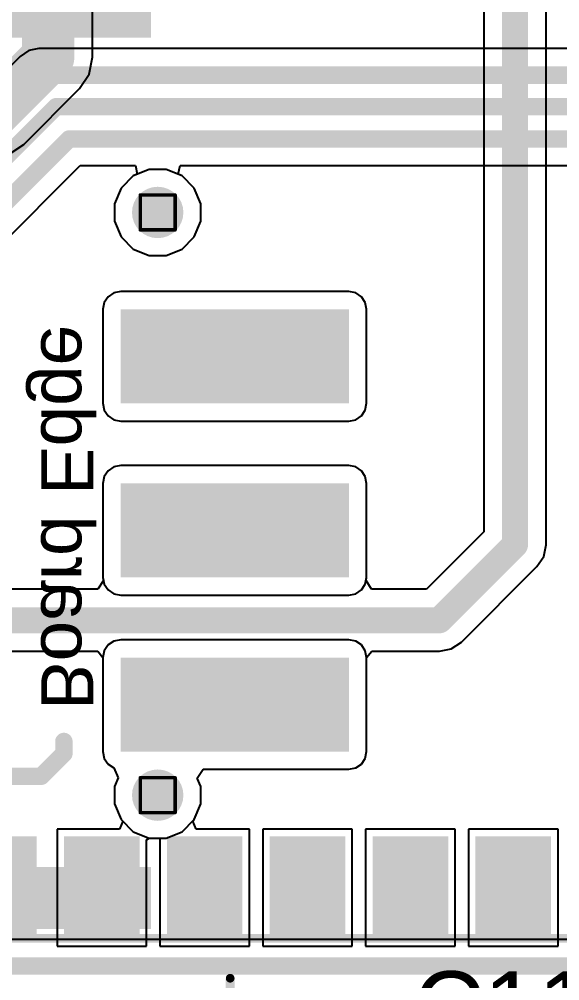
# Model space of a CAD drawing. Header units: inches. Extents: x 0 to 12.8, y -0.1 to 3.7.
# Drawn here: x 0.349 to 0.66, y 0.344 to 0.896 of the extents above; entities that cross this region are included whole.
import ezdxf

# ---------------------------------------------------------------- set-up
doc = ezdxf.new("R2010")
doc.units = ezdxf.units.IN
doc.header["$MEASUREMENT"] = 0
for name, color, linetype in [('Bottom Layer', 5, 'Continuous'), ('Bottom Overlay', 54, 'Continuous'), ('Bottom Paste', 16, 'Continuous'), ('Bottom Solder', 6, 'Continuous'), ('Drill Drawing', 1, 'Continuous'), ('Keep-Out Layer', 6, 'Continuous'), ('Pad Holes', 156, 'Continuous'), ('Top Layer', 1, 'Continuous'), ('Top Overlay', 2, 'Continuous'), ('Top Paste', 8, 'Continuous'), ('Top Solder', 216, 'Continuous')]:
    doc.layers.add(name, color=color, linetype=linetype)
doc.styles.add('Arial', font='', dxfattribs={"height": 0.2})
doc.styles.get('Arial').set_extended_font_data('Arial')

# ---------------------------------------------------------------- blocks, each defined once
blk = doc.blocks.new('XKNANO_113_B_2')
at = {"layer": 'Bottom Layer'}
for points in [[(-0.26969, 0.30669), (-0.24213, 0.30669), (-0.24213, 0.22402), (-0.26969, 0.22402)], [(0.24213, 0.30669), (0.26969, 0.30669), (0.26969, 0.22402), (0.24213, 0.22402)], [(-0.26969, -0.16575), (-0.24213, -0.16575), (-0.24213, -0.24843), (-0.26969, -0.24843)], [(0.24213, -0.16575), (0.26969, -0.16575), (0.26969, -0.24843), (0.24213, -0.24843)], [(-0.20591, -0.24291), (-0.17441, -0.24291), (-0.17441, -0.2878), (-0.20591, -0.2878)], [(-0.15591, -0.24291), (-0.12441, -0.24291), (-0.12441, -0.2878), (-0.15591, -0.2878)], [(-0.10591, -0.24291), (-0.07441, -0.24291), (-0.07441, -0.2878), (-0.10591, -0.2878)], [(-0.05591, -0.24291), (-0.02441, -0.24291), (-0.02441, -0.2878), (-0.05591, -0.2878)], [(-0.00591, -0.24291), (0.02559, -0.24291), (0.02559, -0.2878), (-0.00591, -0.2878)], [(0.04409, -0.24291), (0.07559, -0.24291), (0.07559, -0.2878), (0.04409, -0.2878)], [(0.0815, -0.24291), (0.11299, -0.24291), (0.11299, -0.2878), (0.0815, -0.2878)]]:
    blk.add_hatch(color=5, dxfattribs=at).paths.add_polyline_path(points)
at = {"layer": 'Bottom Paste'}
for points in [[(-0.26969, 0.30669), (-0.24213, 0.30669), (-0.24213, 0.22402), (-0.26969, 0.22402)], [(0.24213, 0.30669), (0.26969, 0.30669), (0.26969, 0.22402), (0.24213, 0.22402)], [(-0.26969, -0.16575), (-0.24213, -0.16575), (-0.24213, -0.24843), (-0.26969, -0.24843)], [(0.24213, -0.16575), (0.26969, -0.16575), (0.26969, -0.24843), (0.24213, -0.24843)], [(-0.20591, -0.24291), (-0.17441, -0.24291), (-0.17441, -0.2878), (-0.20591, -0.2878)], [(-0.15591, -0.24291), (-0.12441, -0.24291), (-0.12441, -0.2878), (-0.15591, -0.2878)], [(-0.10591, -0.24291), (-0.07441, -0.24291), (-0.07441, -0.2878), (-0.10591, -0.2878)], [(-0.05591, -0.24291), (-0.02441, -0.24291), (-0.02441, -0.2878), (-0.05591, -0.2878)], [(-0.00591, -0.24291), (0.02559, -0.24291), (0.02559, -0.2878), (-0.00591, -0.2878)], [(0.04409, -0.24291), (0.07559, -0.24291), (0.07559, -0.2878), (0.04409, -0.2878)], [(0.0815, -0.24291), (0.11299, -0.24291), (0.11299, -0.2878), (0.0815, -0.2878)]]:
    blk.add_hatch(color=16, dxfattribs=at).paths.add_polyline_path(points)
at = {"layer": 'Bottom Solder'}
for points in [[(-0.27369, 0.31069), (-0.23813, 0.31069), (-0.23813, 0.22002), (-0.27369, 0.22002)], [(0.23813, 0.31069), (0.27369, 0.31069), (0.27369, 0.22002), (0.23813, 0.22002)], [(-0.20085, 0.22014), (-0.19285, 0.22014), (-0.19285, 0.21214), (-0.20085, 0.21214)], [(0.1338, 0.22014), (0.1418, 0.22014), (0.1418, 0.21214), (0.1338, 0.21214)], [(-0.27369, -0.16175), (-0.23813, -0.16175), (-0.23813, -0.25243), (-0.27369, -0.25243)], [(0.23813, -0.16175), (0.27369, -0.16175), (0.27369, -0.25243), (0.23813, -0.25243)], [(-0.20991, -0.23891), (-0.17041, -0.23891), (-0.17041, -0.2918), (-0.20991, -0.2918)], [(-0.15991, -0.23891), (-0.12041, -0.23891), (-0.12041, -0.2918), (-0.15991, -0.2918)], [(-0.10991, -0.23891), (-0.07041, -0.23891), (-0.07041, -0.2918), (-0.10991, -0.2918)], [(-0.05991, -0.23891), (-0.02041, -0.23891), (-0.02041, -0.2918), (-0.05991, -0.2918)], [(-0.00991, -0.23891), (0.02959, -0.23891), (0.02959, -0.2918), (-0.00991, -0.2918)], [(0.04009, -0.23891), (0.07959, -0.23891), (0.07959, -0.2918), (0.04009, -0.2918)], [(0.0775, -0.23891), (0.11699, -0.23891), (0.11699, -0.2918), (0.0775, -0.2918)]]:
    blk.add_hatch(color=6, dxfattribs=at).paths.add_polyline_path(points)
at = {"layer": 'Keep-Out Layer'}
for points in [[(-0.1718, 0.10637), (-0.1178, 0.10637), (-0.1178, 0.23737), (-0.1718, 0.23737)], [(-0.0718, 0.10637), (-0.0178, 0.10637), (-0.0178, 0.23737), (-0.0718, 0.23737)], [(0.0282, 0.10637), (0.0822, 0.10637), (0.0822, 0.23737), (0.0282, 0.23737)], [(-0.1718, -0.19363), (-0.1178, -0.19363), (-0.1178, -0.06263), (-0.1718, -0.06263)], [(-0.0718, -0.19363), (-0.0178, -0.19363), (-0.0178, -0.06263), (-0.0718, -0.06263)], [(0.0282, -0.19363), (0.0822, -0.19363), (0.0822, -0.06263), (0.0282, -0.06263)]]:
    blk.add_hatch(color=6, dxfattribs=at).paths.add_polyline_path(points)
at = {"layer": 'Pad Holes'}
h = blk.add_hatch(color=7, dxfattribs=at)
edge = h.paths.add_edge_path()
edge.add_arc((-0.19685, 0.21614), 0.01476, 0, 360)
h = blk.add_hatch(color=7, dxfattribs=at)
edge = h.paths.add_edge_path()
edge.add_arc((0.1378, 0.21614), 0.01476, 0, 360)
at = {"layer": 'Top Solder'}
for points in [[(-0.20085, 0.22014), (-0.19285, 0.22014), (-0.19285, 0.21214), (-0.20085, 0.21214)], [(0.1338, 0.22014), (0.1418, 0.22014), (0.1418, 0.21214), (0.1338, 0.21214)]]:
    blk.add_hatch(color=216, dxfattribs=at).paths.add_polyline_path(points)
at = {"layer": 'Bottom Overlay'}
for points, const_width in [([(-0.257, 0.313), (0.256, 0.313)], 0.005), ([(-0.186, 0.303), (-0.186, 0.283)], 0.01), ([(-0.186, 0.283), (-0.173, 0.27)], 0.01), ([(-0.173, 0.27), (-0.166, 0.27)], 0.01), ([(-0.26, -0.258), (-0.26, -0.278)], 0.005), ([(0.259, -0.258), (0.259, -0.278)], 0.005), ([(-0.26, -0.278), (-0.215, -0.278)], 0.005), ([(0.214, -0.278), (0.259, -0.278)], 0.005)]:
    blk.add_lwpolyline(points, dxfattribs=dict(at, const_width=const_width))
for points, const_width in [([(-0.25825, 0.313, 1), (-0.25575, 0.313, 1)], 0.0025), ([(0.25475, 0.313, 1), (0.25725, 0.313, 1)], 0.0025), ([(-0.1885, 0.303, 1), (-0.1835, 0.303, 1)], 0.005), ([(-0.1885, 0.283, 1), (-0.1835, 0.283, 1)], 0.005), ([(-0.1885, 0.283, 1), (-0.1835, 0.283, 1)], 0.005), ([(-0.1755, 0.27, 1), (-0.1705, 0.27, 1)], 0.005), ([(-0.1755, 0.27, 1), (-0.1705, 0.27, 1)], 0.005), ([(-0.1685, 0.27, 1), (-0.1635, 0.27, 1)], 0.005), ([(-0.26125, -0.258, 1), (-0.25875, -0.258, 1)], 0.0025), ([(0.25775, -0.258, 1), (0.26025, -0.258, 1)], 0.0025), ([(-0.26125, -0.278, 1), (-0.25875, -0.278, 1)], 0.0025), ([(-0.26125, -0.278, 1), (-0.25875, -0.278, 1)], 0.0025), ([(-0.21625, -0.278, 1), (-0.21375, -0.278, 1)], 0.0025), ([(0.21275, -0.278, 1), (0.21525, -0.278, 1)], 0.0025), ([(0.25775, -0.278, 1), (0.26025, -0.278, 1)], 0.0025), ([(0.25775, -0.278, 1), (0.26025, -0.278, 1)], 0.0025)]:
    blk.add_lwpolyline(points, format="xyb", close=True, dxfattribs=dict(at, const_width=const_width))
at = {"layer": 'Bottom Overlay', "style": 'Arial', "text_generation_flag": 2}
blk.add_text('Board Edge', height=0.03, rotation=180, dxfattribs=at).set_placement((-0.148, 0.283))
blk = doc.blocks.new('SIM7500E_4')
at = {"layer": 'Top Layer'}
for points in [[(0.0689, -0.94291), (0.0689, -0.89173), (0.10433, -0.89173), (0.10433, -0.94291)], [(0.12795, -0.94291), (0.12795, -0.89173), (0.16339, -0.89173), (0.16339, -0.94291)], [(0.18701, -0.94291), (0.18701, -0.89173), (0.22244, -0.89173), (0.22244, -0.94291)], [(0.24606, -0.94291), (0.24606, -0.89173), (0.2815, -0.89173), (0.2815, -0.94291)], [(0.30512, -0.94291), (0.30512, -0.89173), (0.34055, -0.89173), (0.34055, -0.94291)], [(0.36417, -0.94291), (0.36417, -0.89173), (0.39961, -0.89173), (0.39961, -0.94291)]]:
    blk.add_hatch(color=1, dxfattribs=at).paths.add_polyline_path(points)
at = {"layer": 'Top Paste'}
for points in [[(0.0689, -0.94291), (0.0689, -0.89173), (0.10433, -0.89173), (0.10433, -0.94291)], [(0.12795, -0.94291), (0.12795, -0.89173), (0.16339, -0.89173), (0.16339, -0.94291)], [(0.18701, -0.94291), (0.18701, -0.89173), (0.22244, -0.89173), (0.22244, -0.94291)], [(0.24606, -0.94291), (0.24606, -0.89173), (0.2815, -0.89173), (0.2815, -0.94291)], [(0.30512, -0.94291), (0.30512, -0.89173), (0.34055, -0.89173), (0.34055, -0.94291)], [(0.36417, -0.94291), (0.36417, -0.89173), (0.39961, -0.89173), (0.39961, -0.94291)]]:
    blk.add_hatch(color=8, dxfattribs=at).paths.add_polyline_path(points)
at = {"layer": 'Top Solder'}
for points in [[(0.0649, -0.94691), (0.0649, -0.88773), (0.10833, -0.88773), (0.10833, -0.94691)], [(0.12395, -0.94691), (0.12395, -0.88773), (0.16739, -0.88773), (0.16739, -0.94691)], [(0.18301, -0.94691), (0.18301, -0.88773), (0.22644, -0.88773), (0.22644, -0.94691)], [(0.24206, -0.94691), (0.24206, -0.88773), (0.2855, -0.88773), (0.2855, -0.94691)], [(0.30112, -0.94691), (0.30112, -0.88773), (0.34455, -0.88773), (0.34455, -0.94691)], [(0.36017, -0.94691), (0.36017, -0.88773), (0.40361, -0.88773), (0.40361, -0.94691)]]:
    blk.add_hatch(color=216, dxfattribs=at).paths.add_polyline_path(points)
at = {"layer": 'Top Overlay', "const_width": 0.005}
blk.add_lwpolyline([(-0.03356, -0.94639), (0.91544, -0.94639)], dxfattribs=at)
blk = doc.blocks.new('C____B_B_54')
at = {"layer": 'Bottom Layer'}
for points in [[(-0.03346, 0.05906), (-0.03346, -0.05906), (-0.10039, -0.05906), (-0.10039, 0.05906)], [(0.10039, 0.05906), (0.10039, -0.05906), (0.03346, -0.05906), (0.03346, 0.05906)]]:
    blk.add_hatch(color=5, dxfattribs=at).paths.add_polyline_path(points)
at = {"layer": 'Bottom Paste'}
for points in [[(-0.03346, 0.05906), (-0.03346, -0.05906), (-0.10039, -0.05906), (-0.10039, 0.05906)], [(0.10039, 0.05906), (0.10039, -0.05906), (0.03346, -0.05906), (0.03346, 0.05906)]]:
    blk.add_hatch(color=16, dxfattribs=at).paths.add_polyline_path(points)
at = {"layer": 'Bottom Solder'}
for points in [[(-0.02946, 0.06306), (-0.02946, -0.06306), (-0.10439, -0.06306), (-0.10439, 0.06306)], [(0.10439, 0.06306), (0.10439, -0.06306), (0.02946, -0.06306), (0.02946, 0.06306)]]:
    blk.add_hatch(color=6, dxfattribs=at).paths.add_polyline_path(points)
at = {"layer": 'Bottom Overlay'}
for points, const_width in [([(0.07985, 0.064), (-0.07615, 0.064)], 0.006), ([(-0.119, -0.016), (-0.119, 0.01)], 0.005), ([(-0.106, -0.002), (-0.132, -0.002)], 0.005), ([(0.07985, -0.064), (-0.07615, -0.064)], 0.006)]:
    blk.add_lwpolyline(points, dxfattribs=dict(at, const_width=const_width))
for points, const_width in [([(-0.07765, 0.064, 1), (-0.07465, 0.064, 1)], 0.003), ([(0.07835, 0.064, 1), (0.08135, 0.064, 1)], 0.003), ([(-0.12025, 0.01, 1), (-0.11775, 0.01, 1)], 0.0025), ([(-0.13325, -0.002, 1), (-0.13075, -0.002, 1)], 0.0025), ([(-0.10725, -0.002, 1), (-0.10475, -0.002, 1)], 0.0025), ([(-0.12025, -0.016, 1), (-0.11775, -0.016, 1)], 0.0025), ([(-0.07765, -0.064, 1), (-0.07465, -0.064, 1)], 0.003), ([(0.07835, -0.064, 1), (0.08135, -0.064, 1)], 0.003)]:
    blk.add_lwpolyline(points, format="xyb", close=True, dxfattribs=dict(at, const_width=const_width))

msp = doc.modelspace()

# ---------------------------------------------------------------- linework, layer by layer
at = {"layer": 'Bottom Layer'}
for p, q in [((0.36065, 0.87894), (0.35479, 0.87778)), ((0.92297, 0.87894), (0.36065, 0.87894)), ((0.34983, 0.87446), (0.33255, 0.85718)), ((0.35479, 0.87778), (0.34983, 0.87446)), ((0.32151, 0.74888), (0.38433, 0.81171)), ((0.38433, 0.81171), (0.41605, 0.81171)), ((0.41704, 0.80671), (0.41483, 0.80579)), ((0.41605, 0.81171), (0.41704, 0.80671)), ((0.44067, 0.80671), (0.44167, 0.81171)), ((0.44289, 0.80579), (0.44067, 0.80671)), ((0.44167, 0.81171), (0.90439, 0.81171)), ((0.41483, 0.80579), (0.40786, 0.79882)), ((0.44985, 0.79882), (0.44289, 0.80579)), ((0.40786, 0.79882), (0.40409, 0.78972)), ((0.45362, 0.78972), (0.44985, 0.79882)), ((0.40409, 0.78972), (0.40409, 0.77987)), ((0.45362, 0.77987), (0.45362, 0.78972)), ((0.40409, 0.77987), (0.40786, 0.77077)), ((0.44985, 0.77077), (0.45362, 0.77987)), ((0.40786, 0.77077), (0.41483, 0.7638)), ((0.44289, 0.7638), (0.44985, 0.77077)), ((0.41483, 0.7638), (0.42393, 0.76003)), ((0.43378, 0.76003), (0.44289, 0.7638)), ((0.42393, 0.76003), (0.43378, 0.76003)), ((0.40042, 0.73641), (0.39821, 0.7331)), ((0.40373, 0.73862), (0.40042, 0.73641)), ((0.40763, 0.7394), (0.40373, 0.73862)), ((0.53863, 0.7394), (0.40763, 0.7394)), ((0.54254, 0.73862), (0.53863, 0.7394)), ((0.54584, 0.73641), (0.54254, 0.73862)), ((0.54805, 0.7331), (0.54584, 0.73641)), ((0.39821, 0.7331), (0.39744, 0.7292)), ((0.39744, 0.7292), (0.39744, 0.6752)), ((0.54883, 0.7292), (0.54805, 0.7331)), ((0.54883, 0.6752), (0.54883, 0.7292)), ((0.39744, 0.6752), (0.39821, 0.6713)), ((0.54805, 0.6713), (0.54883, 0.6752)), ((0.39821, 0.6713), (0.40042, 0.66799)), ((0.54584, 0.66799), (0.54805, 0.6713)), ((0.40042, 0.66799), (0.40373, 0.66578)), ((0.40373, 0.66578), (0.40763, 0.665)), ((0.40763, 0.665), (0.53863, 0.665)), ((0.53863, 0.665), (0.54254, 0.66578)), ((0.54254, 0.66578), (0.54584, 0.66799)), ((0.40042, 0.63641), (0.39821, 0.6331)), ((0.40373, 0.63862), (0.40042, 0.63641)), ((0.40763, 0.6394), (0.40373, 0.63862)), ((0.53863, 0.6394), (0.40763, 0.6394)), ((0.54254, 0.63862), (0.53863, 0.6394)), ((0.54584, 0.63641), (0.54254, 0.63862)), ((0.54805, 0.6331), (0.54584, 0.63641)), ((0.39821, 0.6331), (0.39744, 0.6292)), ((0.54883, 0.6292), (0.54805, 0.6331)), ((0.39744, 0.6292), (0.39744, 0.5752)), ((0.54883, 0.5752), (0.54883, 0.6292)), ((0.39744, 0.5752), (0.39821, 0.5713)), ((0.54805, 0.5713), (0.54883, 0.5752)), ((0.39821, 0.5713), (0.40042, 0.56799)), ((0.54584, 0.56799), (0.54805, 0.5713)), ((0.40042, 0.56799), (0.40373, 0.56578)), ((0.40373, 0.56578), (0.40763, 0.565)), ((0.40763, 0.565), (0.53863, 0.565)), ((0.53863, 0.565), (0.54254, 0.56578)), ((0.54254, 0.56578), (0.54584, 0.56799)), ((0.40042, 0.53641), (0.39821, 0.5331)), ((0.40373, 0.53862), (0.40042, 0.53641)), ((0.40763, 0.5394), (0.40373, 0.53862)), ((0.53863, 0.5394), (0.40763, 0.5394)), ((0.54254, 0.53862), (0.53863, 0.5394)), ((0.54584, 0.53641), (0.54254, 0.53862)), ((0.54805, 0.5331), (0.54584, 0.53641)), ((0.39821, 0.5331), (0.39744, 0.5292)), ((0.54883, 0.5292), (0.54805, 0.5331)), ((0.39744, 0.5292), (0.39744, 0.4752)), ((0.54883, 0.4752), (0.54883, 0.5292)), ((0.39744, 0.4752), (0.39821, 0.4713)), ((0.54805, 0.4713), (0.54883, 0.4752)), ((0.39821, 0.4713), (0.40042, 0.46799)), ((0.54584, 0.46799), (0.54805, 0.4713)), ((0.40042, 0.46799), (0.40373, 0.46578)), ((0.40373, 0.46578), (0.40621, 0.46019)), ((0.45158, 0.46), (0.45492, 0.465)), ((0.45492, 0.465), (0.53863, 0.465)), ((0.53863, 0.465), (0.54254, 0.46578)), ((0.54254, 0.46578), (0.54584, 0.46799)), ((0.40621, 0.46019), (0.40409, 0.45508)), ((0.45362, 0.45508), (0.45158, 0.46)), ((0.40409, 0.45508), (0.40409, 0.44522)), ((0.45362, 0.44522), (0.45362, 0.45508)), ((0.40409, 0.44522), (0.40786, 0.43612)), ((0.44985, 0.43612), (0.45362, 0.44522)), ((0.40786, 0.43612), (0.41483, 0.42916)), ((0.44289, 0.42916), (0.44985, 0.43612)), ((0.41483, 0.42916), (0.42393, 0.42539)), ((0.42393, 0.42539), (0.43378, 0.42539)), ((0.43378, 0.42539), (0.44289, 0.42916)), ((0.89206, 0.36729), (0.29533, 0.36729))]:
    msp.add_line(p, q, dxfattribs=at)
at = {"layer": 'Bottom Layer', "const_width": 0.01}
for points in [[(0.33889, 0.84189), (0.36065, 0.86365)], [(0.36065, 0.86365), (0.9301, 0.86365)], [(0.18589, 0.66089), (0.37055, 0.84555)], [(0.37055, 0.84555), (0.98122, 0.84555)], [(0.30621, 0.75521), (0.378, 0.827)], [(0.378, 0.827), (1.006, 0.827)], [(0.289, 0.352), (0.89839, 0.352)]]:
    msp.add_lwpolyline(points, dxfattribs=at)
at = {"layer": 'Bottom Layer', "const_width": 0.005}
for points in [[(0.35815, 0.86365, 1), (0.36315, 0.86365, 1)], [(0.35815, 0.86365, 1), (0.36315, 0.86365, 1)], [(0.36805, 0.84555, 1), (0.37305, 0.84555, 1)], [(0.36805, 0.84555, 1), (0.37305, 0.84555, 1)], [(0.3755, 0.827, 1), (0.3805, 0.827, 1)], [(0.3755, 0.827, 1), (0.3805, 0.827, 1)]]:
    msp.add_lwpolyline(points, format="xyb", close=True, dxfattribs=at)
at = {"layer": 'Drill Drawing', "const_width": 0.002}
for points in [[(0.41886, 0.7948), (0.43886, 0.7948)], [(0.41886, 0.7748), (0.41886, 0.7948)], [(0.43886, 0.7748), (0.43886, 0.7948)], [(0.41886, 0.7748), (0.43886, 0.7748)], [(0.41886, 0.46015), (0.43886, 0.46015)], [(0.41886, 0.44015), (0.41886, 0.46015)], [(0.43886, 0.44015), (0.43886, 0.46015)], [(0.41886, 0.44015), (0.43886, 0.44015)]]:
    msp.add_lwpolyline(points, dxfattribs=at)
at = {"layer": 'Drill Drawing', "const_width": 0.001}
for points in [[(0.41836, 0.7948, 1), (0.41936, 0.7948, 1)], [(0.41836, 0.7948, 1), (0.41936, 0.7948, 1)], [(0.43836, 0.7948, 1), (0.43936, 0.7948, 1)], [(0.43836, 0.7948, 1), (0.43936, 0.7948, 1)], [(0.41836, 0.7748, 1), (0.41936, 0.7748, 1)], [(0.41836, 0.7748, 1), (0.41936, 0.7748, 1)], [(0.43836, 0.7748, 1), (0.43936, 0.7748, 1)], [(0.43836, 0.7748, 1), (0.43936, 0.7748, 1)], [(0.41836, 0.46015, 1), (0.41936, 0.46015, 1)], [(0.41836, 0.46015, 1), (0.41936, 0.46015, 1)], [(0.43836, 0.46015, 1), (0.43936, 0.46015, 1)], [(0.43836, 0.46015, 1), (0.43936, 0.46015, 1)], [(0.41836, 0.44015, 1), (0.41936, 0.44015, 1)], [(0.41836, 0.44015, 1), (0.41936, 0.44015, 1)], [(0.43836, 0.44015, 1), (0.43936, 0.44015, 1)], [(0.43836, 0.44015, 1), (0.43936, 0.44015, 1)]]:
    msp.add_lwpolyline(points, format="xyb", close=True, dxfattribs=at)
at = {"layer": 'Top Layer'}
for p, q in [((0.39149, 0.874), (0.39149, 1.17607)), ((0.61616, 0.985), (0.61616, 0.60139)), ((0.65184, 0.594), (0.65184, 0.985)), ((0.38955, 0.86425), (0.39149, 0.874)), ((0.38402, 0.85598), (0.38955, 0.86425)), ((0.35191, 0.82387), (0.38402, 0.85598)), ((0.34364, 0.81834), (0.35191, 0.82387)), ((0.42393, 0.80956), (0.41483, 0.80579)), ((0.43378, 0.80956), (0.42393, 0.80956)), ((0.44289, 0.80579), (0.43378, 0.80956)), ((0.41483, 0.80579), (0.40786, 0.79882)), ((0.44985, 0.79882), (0.44289, 0.80579)), ((0.40786, 0.79882), (0.40409, 0.78972)), ((0.45362, 0.78972), (0.44985, 0.79882)), ((0.40409, 0.78972), (0.40409, 0.77987)), ((0.45362, 0.77987), (0.45362, 0.78972)), ((0.40409, 0.77987), (0.40786, 0.77077)), ((0.44985, 0.77077), (0.45362, 0.77987)), ((0.40786, 0.77077), (0.41483, 0.7638)), ((0.44289, 0.7638), (0.44985, 0.77077)), ((0.41483, 0.7638), (0.42393, 0.76003)), ((0.43378, 0.76003), (0.44289, 0.7638)), ((0.42393, 0.76003), (0.43378, 0.76003)), ((0.40042, 0.73641), (0.39821, 0.7331)), ((0.40373, 0.73862), (0.40042, 0.73641)), ((0.40763, 0.7394), (0.40373, 0.73862)), ((0.53863, 0.7394), (0.40763, 0.7394)), ((0.54254, 0.73862), (0.53863, 0.7394)), ((0.54584, 0.73641), (0.54254, 0.73862)), ((0.54805, 0.7331), (0.54584, 0.73641)), ((0.39821, 0.7331), (0.39744, 0.7292)), ((0.39744, 0.7292), (0.39744, 0.6752)), ((0.54883, 0.7292), (0.54805, 0.7331)), ((0.54883, 0.6752), (0.54883, 0.7292)), ((0.39744, 0.6752), (0.39821, 0.6713)), ((0.54805, 0.6713), (0.54883, 0.6752)), ((0.39821, 0.6713), (0.40042, 0.66799)), ((0.54584, 0.66799), (0.54805, 0.6713)), ((0.40042, 0.66799), (0.40373, 0.66578)), ((0.40373, 0.66578), (0.40763, 0.665)), ((0.40763, 0.665), (0.53863, 0.665)), ((0.53863, 0.665), (0.54254, 0.66578)), ((0.54254, 0.66578), (0.54584, 0.66799)), ((0.40042, 0.63641), (0.39821, 0.6331)), ((0.40373, 0.63862), (0.40042, 0.63641)), ((0.40763, 0.6394), (0.40373, 0.63862)), ((0.53863, 0.6394), (0.40763, 0.6394)), ((0.54254, 0.63862), (0.53863, 0.6394)), ((0.54584, 0.63641), (0.54254, 0.63862)), ((0.54805, 0.6331), (0.54584, 0.63641)), ((0.39821, 0.6331), (0.39744, 0.6292)), ((0.54883, 0.6292), (0.54805, 0.6331)), ((0.39744, 0.6292), (0.39744, 0.5752)), ((0.54883, 0.5752), (0.54883, 0.6292)), ((0.61616, 0.60139), (0.58322, 0.56846)), ((0.65048, 0.58717), (0.65184, 0.594)), ((0.65184, 0.594), (0.65184, 0.594)), ((0.64662, 0.58138), (0.65048, 0.58717)), ((0.60323, 0.538), (0.64662, 0.58138)), ((0.64662, 0.58138), (0.64662, 0.58138)), ((0.39744, 0.5752), (0.39778, 0.57346)), ((0.54848, 0.57346), (0.54883, 0.5752)), ((0.39778, 0.57346), (0.39456, 0.56846)), ((0.55171, 0.56846), (0.54848, 0.57346)), ((0.39456, 0.56846), (0.2843, 0.56846)), ((0.58322, 0.56846), (0.55171, 0.56846)), ((0.59744, 0.53413), (0.60323, 0.538)), ((0.28076, 0.53277), (0.39451, 0.53277)), ((0.39451, 0.53277), (0.39744, 0.5292)), ((0.54883, 0.5292), (0.55176, 0.53277)), ((0.55176, 0.53277), (0.59061, 0.53277)), ((0.59061, 0.53277), (0.59744, 0.53413)), ((0.39744, 0.5292), (0.39744, 0.4752)), ((0.54883, 0.4752), (0.54883, 0.5292)), ((0.39744, 0.4752), (0.39821, 0.4713)), ((0.54805, 0.4713), (0.54883, 0.4752)), ((0.39821, 0.4713), (0.40042, 0.46799)), ((0.54584, 0.46799), (0.54805, 0.4713)), ((0.40042, 0.46799), (0.40373, 0.46578)), ((0.40373, 0.46578), (0.40621, 0.46019)), ((0.45158, 0.46), (0.45492, 0.465)), ((0.45492, 0.465), (0.53863, 0.465)), ((0.53863, 0.465), (0.54254, 0.46578)), ((0.54254, 0.46578), (0.54584, 0.46799)), ((0.40621, 0.46019), (0.40409, 0.45508)), ((0.45362, 0.45508), (0.45158, 0.46)), ((0.40409, 0.45508), (0.40409, 0.44522)), ((0.45362, 0.44522), (0.45362, 0.45508)), ((0.40409, 0.44522), (0.40786, 0.43612)), ((0.44985, 0.43612), (0.45362, 0.44522)), ((0.40877, 0.43522), (0.40686, 0.4306)), ((0.40786, 0.43612), (0.40877, 0.43522)), ((0.44895, 0.43522), (0.44985, 0.43612)), ((0.45086, 0.4306), (0.44895, 0.43522)), ((0.40686, 0.4306), (0.37106, 0.4306)), ((0.37106, 0.4306), (0.37106, 0.36342)), ((0.4225, 0.42443), (0.42393, 0.42539)), ((0.42393, 0.42539), (0.43012, 0.42539)), ((0.43012, 0.42539), (0.43012, 0.36342)), ((0.48155, 0.4306), (0.45086, 0.4306)), ((0.48155, 0.36342), (0.48155, 0.4306)), ((0.54061, 0.4306), (0.48917, 0.4306)), ((0.48917, 0.4306), (0.48917, 0.36342)), ((0.54061, 0.36342), (0.54061, 0.4306)), ((0.59966, 0.4306), (0.54823, 0.4306)), ((0.54823, 0.4306), (0.54823, 0.36342)), ((0.59966, 0.36342), (0.59966, 0.4306)), ((0.65872, 0.4306), (0.60728, 0.4306)), ((0.60728, 0.4306), (0.60728, 0.36342)), ((0.65872, 0.36342), (0.65872, 0.4306)), ((0.4225, 0.36342), (0.4225, 0.42443)), ((0.37106, 0.36342), (0.4225, 0.36342)), ((0.43012, 0.36342), (0.48155, 0.36342)), ((0.48917, 0.36342), (0.54061, 0.36342)), ((0.54823, 0.36342), (0.59966, 0.36342)), ((0.60728, 0.36342), (0.65872, 0.36342))]:
    msp.add_line(p, q, dxfattribs=at)
for points, const_width in [([(0.366, 0.874), (0.366, 1.17607)], 0.03), ([(0.634, 0.594), (0.634, 0.998)], 0.015), ([(0.33389, 0.84189), (0.366, 0.874)], 0.03), ([(0.59061, 0.55061), (0.634, 0.594)], 0.015), ([(0.25111, 0.55061), (0.59061, 0.55061)], 0.015)]:
    msp.add_lwpolyline(points, dxfattribs=dict(at, const_width=const_width))
for points, const_width in [([(0.3585, 0.874, 1), (0.3735, 0.874, 1)], 0.015), ([(0.3585, 0.874, 1), (0.3735, 0.874, 1)], 0.015), ([(0.63025, 0.594, 1), (0.63775, 0.594, 1)], 0.0075), ([(0.63025, 0.594, 1), (0.63775, 0.594, 1)], 0.0075), ([(0.58686, 0.55061, 1), (0.59436, 0.55061, 1)], 0.0075), ([(0.58686, 0.55061, 1), (0.59436, 0.55061, 1)], 0.0075)]:
    msp.add_lwpolyline(points, format="xyb", close=True, dxfattribs=dict(at, const_width=const_width))

# ---------------------------------------------------------------- block references
msp.add_blockref('SIM7500E_4', (0.25111, 1.31433))
for name, p, rotation in [('XKNANO_113_B_2', (0.645, 0.647), 90), ('C____B_B_54', (0.47248, 0.213), 270)]:
    msp.add_blockref(name, p, dxfattribs=dict(rotation=rotation))

# ---------------------------------------------------------------- texts
at = {"layer": 'Top Overlay', "style": 'Arial'}
msp.add_text('C11', height=0.04, dxfattribs=at).set_placement((0.57568, 0.30901))

doc.saveas('drawing.dxf')
